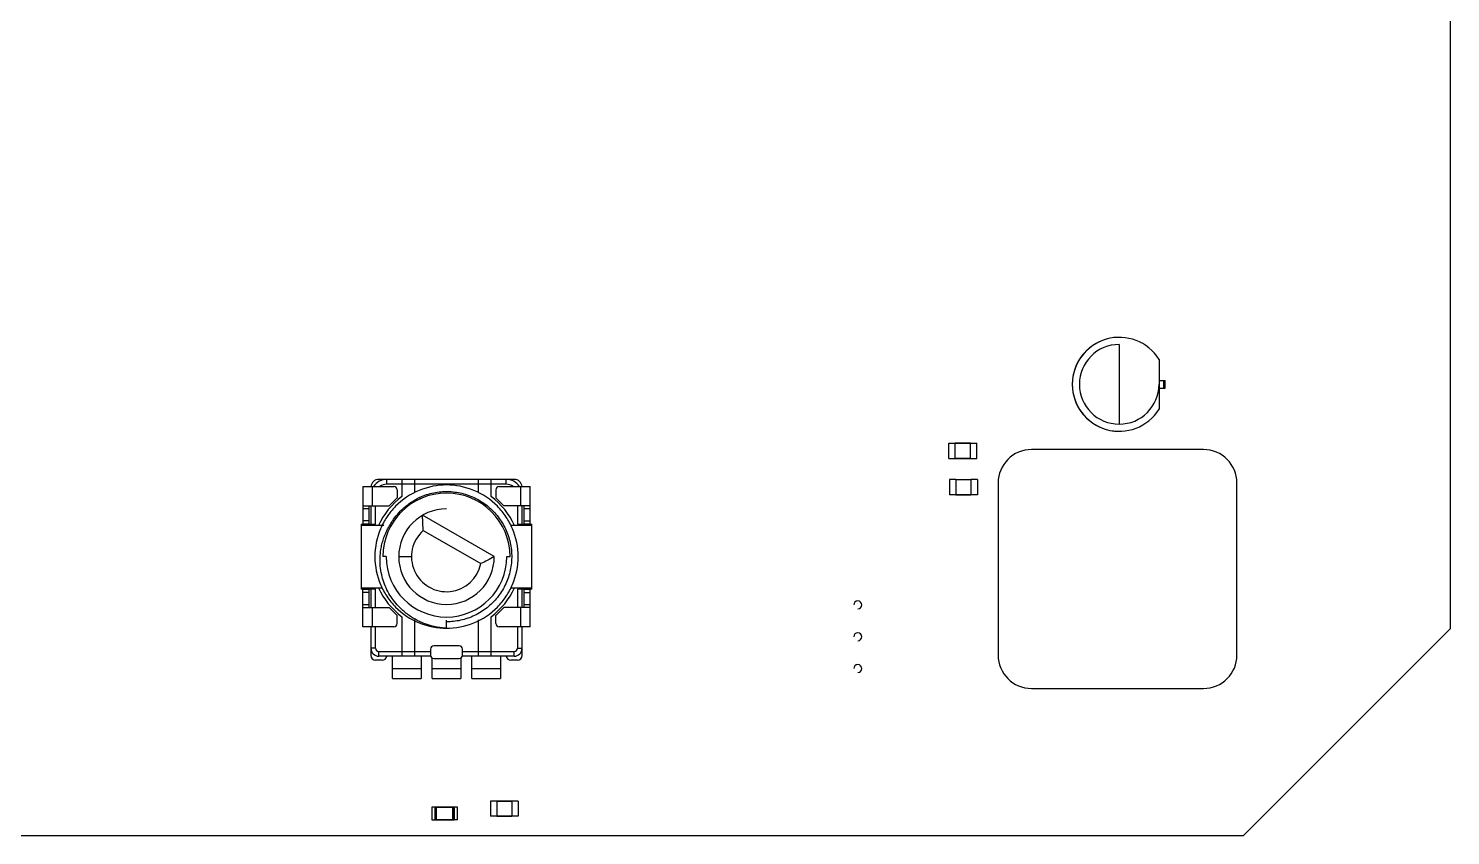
# Model space of a CAD drawing. Header units: millimetres. Extents: x -189 to 189, y -59 to 60.
# Drawn here: x 99.6 to 188.9, y -58.7 to -8.1 of the extents above; entities that cross this region are included whole.
import ezdxf

# ---------------------------------------------------------------- set-up
doc = ezdxf.new("R2010")
doc.units = ezdxf.units.MM

msp = doc.modelspace()

# ---------------------------------------------------------------- linework, layer by layer
at = {"color": 7, "linetype": 'Continuous', "lineweight": 25}
for p, q in [((188.912, -45.735), (188.912, 45.74)), ((168.104, -27.449), (168.104, -27.449)), ((170.604, -28.833), (170.604, -31.965)), ((170.604, -30.149), (170.994, -30.149)), ((170.894, -30.149), (170.894, -30.649)), ((170.994, -30.649), (170.994, -30.149)), ((165.154, -30.399), (165.154, -30.399)), ((165.604, -30.399), (165.604, -30.399)), ((170.604, -30.649), (170.994, -30.649)), ((168.104, -33.349), (168.104, -33.349)), ((157.404, -35.049), (157.404, -34.099)), ((157.404, -34.099), (157.804, -34.099)), ((157.804, -35.049), (157.804, -34.099)), ((158.754, -34.1), (157.804, -34.1)), ((157.804, -34.101), (158.754, -34.101)), ((158.754, -34.099), (159.154, -34.099)), ((158.754, -35.049), (158.754, -34.099)), ((159.154, -35.049), (159.154, -34.099)), ((173.4, -34.498), (162.6, -34.498)), ((157.404, -35.049), (157.804, -35.049)), ((157.804, -35.048), (158.754, -35.048)), ((158.754, -35.048), (157.804, -35.048)), ((158.754, -35.049), (159.154, -35.049)), ((130.104, -36.371), (121.604, -36.371)), ((122.104, -36.671), (122.104, -36.371)), ((123.054, -36.371), (123.054, -37.447)), ((123.854, -36.371), (123.854, -37.19)), ((127.854, -37.19), (127.854, -36.371)), ((128.654, -37.447), (128.654, -36.371)), ((129.604, -36.671), (129.604, -36.371)), ((157.443, -36.385), (157.443, -37.335)), ((157.843, -36.385), (157.443, -36.385)), ((157.843, -36.385), (157.843, -37.335)), ((157.843, -36.386), (158.793, -36.386)), ((158.793, -36.387), (157.843, -36.387)), ((158.793, -36.385), (158.793, -37.335)), ((159.193, -36.385), (158.793, -36.385)), ((159.193, -36.385), (159.193, -37.335)), ((160.5, -36.598), (160.5, -47.398)), ((175.5, -47.398), (175.5, -36.598)), ((120.604, -36.821), (122.554, -36.821)), ((120.604, -36.821), (120.604, -39.171)), ((121.204, -38.021), (121.204, -36.821)), ((129.604, -36.671), (122.104, -36.671)), ((122.754, -37.021), (122.754, -37.521)), ((124.215, -37.584), (124.172, -37.489)), ((128.954, -37.021), (128.954, -37.521)), ((129.154, -36.821), (131.104, -36.821)), ((130.504, -36.821), (130.504, -38.021)), ((131.104, -39.171), (131.104, -36.821)), ((157.843, -37.335), (157.443, -37.335)), ((158.793, -37.334), (157.843, -37.334)), ((157.843, -37.334), (158.793, -37.334)), ((159.193, -37.335), (158.793, -37.335)), ((120.604, -38.021), (122.254, -38.021)), ((121.004, -38.221), (120.604, -38.221)), ((121.004, -39.166), (121.004, -38.021)), ((121.104, -38.021), (121.104, -39.171)), ((121.404, -39.171), (121.404, -38.021)), ((122.754, -37.521), (122.254, -38.021)), ((129.454, -38.021), (128.954, -37.521)), ((131.104, -38.021), (129.454, -38.021)), ((130.304, -38.021), (130.304, -39.171)), ((130.604, -39.171), (130.604, -38.021)), ((130.704, -38.021), (130.704, -39.166)), ((131.104, -38.221), (130.704, -38.221)), ((120.504, -39.171), (120.504, -43.271)), ((120.504, -39.171), (121.404, -39.171)), ((121.927, -39.271), (120.504, -39.271)), ((121.004, -38.966), (120.604, -38.966)), ((120.604, -39.166), (121.004, -39.166)), ((128.854, -41.221), (124.354, -38.623)), ((131.204, -39.271), (129.889, -39.271)), ((130.304, -39.171), (131.204, -39.171)), ((130.704, -38.966), (131.104, -38.966)), ((130.704, -39.166), (131.104, -39.166)), ((131.204, -43.271), (131.204, -39.171)), ((124.398, -39.572), (128.011, -41.658)), ((122.064, -41.221), (121.864, -41.221)), ((122.854, -41.221), (123.654, -41.221)), ((129.644, -41.221), (129.844, -41.221)), ((120.504, -43.171), (121.805, -43.171)), ((121.404, -43.271), (120.504, -43.271)), ((120.604, -45.621), (120.604, -43.271)), ((121.004, -43.276), (120.604, -43.276)), ((121.004, -43.476), (120.604, -43.476)), ((121.004, -44.421), (121.004, -43.276)), ((121.104, -43.271), (121.104, -44.421)), ((121.404, -44.421), (121.404, -43.271)), ((129.864, -43.171), (131.204, -43.171)), ((130.304, -43.271), (130.304, -44.421)), ((131.204, -43.271), (130.304, -43.271)), ((130.604, -44.421), (130.604, -43.271)), ((131.104, -43.276), (130.704, -43.276)), ((130.704, -43.276), (130.704, -44.421)), ((130.704, -43.476), (131.104, -43.476)), ((131.104, -45.621), (131.104, -43.271)), ((120.604, -44.221), (121.004, -44.221)), ((120.604, -44.421), (122.254, -44.421)), ((121.204, -45.621), (121.204, -44.421)), ((122.254, -44.421), (122.754, -44.921)), ((128.954, -44.921), (129.454, -44.421)), ((131.104, -44.421), (129.454, -44.421)), ((130.504, -44.421), (130.504, -45.621)), ((130.704, -44.221), (131.104, -44.221)), ((151.46, -44.138), (151.46, -44.138)), ((151.907, -44.362), (151.907, -44.362)), ((151.934, -44.25), (151.934, -44.25)), ((122.754, -45.421), (122.754, -44.921)), ((123.054, -44.996), (123.054, -47.471)), ((123.854, -45.19), (123.854, -47.471)), ((125.854, -45.721), (125.854, -45.211)), ((127.854, -47.471), (127.854, -45.19)), ((128.654, -47.471), (128.654, -44.996)), ((128.954, -45.421), (128.954, -44.921)), ((122.554, -45.621), (120.604, -45.621)), ((121.104, -45.621), (121.104, -47.421)), ((121.404, -46.971), (121.404, -45.621)), ((131.104, -45.621), (129.154, -45.621)), ((130.304, -45.621), (130.304, -46.971)), ((130.604, -47.421), (130.604, -45.621)), ((151.46, -46.138), (151.46, -46.138)), ((151.907, -46.362), (151.907, -46.362)), ((151.934, -46.25), (151.934, -46.25)), ((175.912, -58.735), (188.912, -45.735)), ((121.404, -46.971), (121.104, -46.971)), ((121.604, -47.171), (124.854, -47.171)), ((121.604, -47.471), (121.604, -47.171)), ((124.854, -47.021), (124.854, -47.421)), ((126.654, -46.821), (125.054, -46.821)), ((126.854, -47.421), (126.854, -47.021)), ((126.854, -47.171), (130.104, -47.171)), ((130.104, -47.471), (130.104, -47.171)), ((130.304, -46.971), (130.604, -46.971)), ((121.809, -47.721), (121.404, -47.721)), ((124.861, -47.471), (121.604, -47.471)), ((122.454, -48.871), (122.454, -47.471)), ((124.254, -47.471), (124.254, -48.871)), ((124.954, -48.871), (124.954, -47.595)), ((125.054, -47.621), (126.654, -47.621)), ((126.754, -47.595), (126.754, -48.871)), ((130.104, -47.471), (126.848, -47.471)), ((127.454, -48.871), (127.454, -47.471)), ((129.254, -47.471), (129.254, -48.871)), ((130.304, -47.721), (129.9, -47.721)), ((151.46, -48.138), (151.46, -48.138)), ((124.254, -48.271), (122.454, -48.271)), ((122.454, -48.871), (124.254, -48.871)), ((126.754, -48.271), (124.954, -48.271)), ((124.954, -48.871), (126.754, -48.871)), ((129.254, -48.271), (127.454, -48.271)), ((127.454, -48.871), (129.254, -48.871)), ((151.907, -48.362), (151.907, -48.362)), ((151.934, -48.25), (151.934, -48.25)), ((162.6, -49.498), (173.4, -49.498)), ((124.934, -56.943), (124.934, -57.743)), ((125.234, -56.943), (124.934, -56.943)), ((125.134, -57.743), (125.134, -56.943)), ((126.334, -56.944), (125.134, -56.944)), ((125.135, -56.945), (126.333, -56.945)), ((125.135, -57.741), (125.135, -56.945)), ((125.18, -56.945), (125.18, -57.741)), ((125.23, -57.741), (125.23, -56.945)), ((125.234, -56.944), (125.234, -56.943)), ((126.534, -56.943), (126.234, -56.943)), ((126.234, -56.943), (126.234, -56.944)), ((126.239, -56.945), (126.239, -57.741)), ((126.289, -57.741), (126.289, -56.945)), ((126.333, -56.945), (126.333, -57.741)), ((126.334, -56.943), (126.334, -57.743)), ((126.534, -57.743), (126.534, -56.943)), ((128.614, -56.578), (128.614, -57.528)), ((129.014, -56.578), (128.614, -56.578)), ((129.014, -56.578), (129.014, -57.528)), ((129.014, -56.579), (129.964, -56.579)), ((129.964, -56.58), (129.014, -56.58)), ((129.964, -56.578), (129.964, -57.528)), ((130.364, -56.578), (129.964, -56.578)), ((130.364, -56.578), (130.364, -57.528)), ((124.934, -57.743), (125.234, -57.743)), ((125.134, -57.742), (126.334, -57.742)), ((126.333, -57.741), (125.135, -57.741)), ((125.234, -57.743), (125.234, -57.742)), ((126.234, -57.743), (126.234, -57.742)), ((126.534, -57.743), (126.234, -57.743)), ((129.014, -57.528), (128.614, -57.528)), ((129.964, -57.527), (129.014, -57.527)), ((129.014, -57.527), (129.964, -57.527)), ((130.364, -57.528), (129.964, -57.528)), ((-175.912, -58.735), (175.912, -58.735))]:
    msp.add_line(p, q, dxfattribs=at)
at = {"color": 7, "linetype": 'Continuous', "lineweight": 25, "flags": 128}
msp.add_lwpolyline([(168.104, -27.899), (168.104, -28.05), (168.104, -28.484), (168.104, -29.149), (168.104, -29.965), (168.104, -30.833), (168.104, -31.649), (168.104, -32.314), (168.104, -32.748), (168.104, -32.899)], dxfattribs=at)
at = {"color": 7, "linetype": 'Continuous', "lineweight": 25}
for centre, radius, start, end in [((168.104, -30.399), 2.95, 90, 270), ((168.104, -30.399), 2.95, 32.06379, 327.93622), ((168.104, -30.399), 2.5, 90, 0), ((168.104, -30.399), 2.5, 90, 270), ((162.6, -36.598), 2.1, 90, 180), ((173.4, -36.598), 2.1, 0, 90), ((121.604, -36.871), 0.5, 90, 174.26083), ((122.104, -37.371), 1, 90, 146.63299), ((129.604, -37.371), 1, 33.36701, 90), ((130.104, -36.871), 0.5, 5.73917, 90), ((125.854, -41.221), 4.7, 126.56574, 155.48738), ((122.104, -37.371), 0.7, 90, 128.21321), ((125.854, -41.221), 3.99, 0, 180), ((122.554, -37.021), 0.2, 360, 90), ((125.854, -41.221), 4.7, 24.51262, 53.43426), ((129.154, -37.021), 0.2, 90, 180), ((129.604, -37.371), 0.7, 51.78679, 90), ((125.854, -41.221), 3, 90, 0), ((125.854, -41.221), 2.2, 131.447, 348.553), ((125.854, -41.221), 3.79, 180, 0), ((125.854, -41.221), 4.7, 204.51262, 233.43426), ((125.854, -41.221), 4.7, 306.56574, 335.48738), ((151.684, -44.25), 0.25, 270, 180), ((122.554, -45.421), 0.2, 270, 360), ((129.154, -45.421), 0.2, 180, 270), ((151.684, -46.25), 0.25, 270, 180), ((121.604, -46.971), 0.5, 180, 270), ((121.604, -46.971), 0.2, 180, 270), ((125.054, -47.021), 0.2, 90, 180), ((126.654, -47.021), 0.2, 0, 90), ((130.104, -46.971), 0.2, 270, 360), ((130.104, -46.971), 0.5, 270, 360), ((121.404, -47.421), 0.3, 180, 270), ((121.809, -47.421), 0.3, 270, 350.40593), ((125.054, -47.421), 0.2, 180, 270), ((126.654, -47.421), 0.2, 270, 360), ((129.9, -47.421), 0.3, 189.59407, 270), ((130.304, -47.421), 0.3, 270, 0), ((151.684, -48.25), 0.25, 270, 180), ((162.6, -47.398), 2.1, 180, 270), ((173.4, -47.398), 2.1, 270, 0)]:
    msp.add_arc(centre, radius, start, end, dxfattribs=at)
for points, knots in [([(130.354, -41.221), (130.354, -40.619), (130.229, -40.018), (129.949, -39.349), (129.887, -39.22), (129.753, -38.97), (129.681, -38.85), (129.444, -38.493), (129.259, -38.264), (128.634, -37.633), (128.12, -37.287), (127.009, -36.831), (126.417, -36.721), (125.292, -36.721), (124.699, -36.831), (123.589, -37.287), (123.075, -37.633), (122.449, -38.264), (122.265, -38.493), (122.028, -38.85), (121.956, -38.97), (121.822, -39.22), (121.76, -39.349), (121.48, -40.018), (121.354, -40.619), (121.354, -41.221)], [0, 0, 0, 0, 0.125, 0.125, 0.15625, 0.15625, 0.1875, 0.1875, 0.25, 0.25, 0.375, 0.375, 0.5, 0.5, 0.625, 0.625, 0.75, 0.75, 0.8125, 0.8125, 0.84375, 0.84375, 0.875, 0.875, 1, 1, 1, 1]), ([(122.022, -39.781), (122.048, -39.722), (122.111, -39.58), (122.232, -39.34), (122.376, -39.095), (122.59, -38.782), (122.837, -38.482), (123.123, -38.202), (123.437, -37.937), (123.779, -37.699), (124.062, -37.548), (124.172, -37.489)], [0, 0, 0, 0, 0.061016, 0.145066, 0.251233, 0.325596, 0.499657, 0.612852, 0.699935, 0.883161, 1, 1, 1, 1]), ([(124.172, -37.489), (124.455, -37.361), (124.751, -37.267), (125.197, -37.178), (125.346, -37.156), (125.642, -37.13), (125.788, -37.125), (126.226, -37.134), (126.525, -37.171), (127.118, -37.316), (127.411, -37.422), (127.968, -37.701), (128.231, -37.873), (128.706, -38.268), (128.919, -38.491), (129.193, -38.847), (129.277, -38.97), (129.428, -39.22), (129.497, -39.348), (129.686, -39.751), (129.786, -40.04), (129.919, -40.641), (129.951, -40.953), (129.945, -41.575), (129.906, -41.886), (129.761, -42.483), (129.656, -42.769), (129.46, -43.166), (129.389, -43.292), (129.232, -43.54), (129.145, -43.661), (128.863, -44.014), (128.645, -44.233), (128.161, -44.618), (127.894, -44.785), (127.333, -45.052), (127.038, -45.152), (126.444, -45.284), (126.145, -45.315), (125.854, -45.315)], [0, 0, 0, 0, 0.0625, 0.0625, 0.09375, 0.09375, 0.125, 0.125, 0.1875, 0.1875, 0.25, 0.25, 0.3125, 0.3125, 0.375, 0.375, 0.40625, 0.40625, 0.4375, 0.4375, 0.5, 0.5, 0.5625, 0.5625, 0.625, 0.625, 0.6875, 0.6875, 0.71875, 0.71875, 0.75, 0.75, 0.8125, 0.8125, 0.875, 0.875, 0.9375, 0.9375, 1, 1, 1, 1]), ([(124.398, -39.572), (124.391, -39.5), (124.378, -39.351), (124.364, -39.121), (124.356, -38.876), (124.355, -38.709), (124.354, -38.623)], [0, 0, 0, 0, 0.225725, 0.467647, 0.725757, 1, 1, 1, 1]), ([(125.854, -45.716), (125.788, -45.713), (125.649, -45.705), (125.433, -45.68), (125.201, -45.642), (124.956, -45.587), (124.697, -45.513), (124.428, -45.418), (124.151, -45.298), (123.764, -45.097), (123.388, -44.843), (122.986, -44.495), (122.669, -44.158), (122.36, -43.74), (122.107, -43.302), (121.91, -42.836), (121.766, -42.337), (121.685, -41.822), (121.67, -41.289), (121.716, -40.828), (121.797, -40.434), (121.892, -40.101), (121.979, -39.888), (122.022, -39.781)], [0, 0, 0, 0, 0.02415, 0.050337, 0.078581, 0.108889, 0.141255, 0.175654, 0.212038, 0.250332, 0.333167, 0.375422, 0.442221, 0.500337, 0.562692, 0.624892, 0.68274, 0.749962, 0.813021, 0.875067, 0.916844, 0.958538, 1, 1, 1, 1]), ([(121.354, -41.221), (121.354, -41.824), (121.48, -42.425), (121.76, -43.094), (121.822, -43.223), (121.956, -43.473), (122.028, -43.593), (122.265, -43.95), (122.449, -44.179), (123.075, -44.81), (123.589, -45.156), (124.699, -45.612), (125.292, -45.721), (125.854, -45.721)], [0, 0, 0, 0, 0.25, 0.25, 0.3125, 0.3125, 0.375, 0.375, 0.5, 0.5, 0.75, 0.75, 1, 1, 1, 1]), ([(125.854, -45.721), (126.417, -45.721), (127.009, -45.612), (128.12, -45.156), (128.634, -44.81), (129.259, -44.179), (129.444, -43.95), (129.681, -43.593), (129.753, -43.473), (129.887, -43.223), (129.949, -43.094), (130.229, -42.425), (130.354, -41.824), (130.354, -41.221)], [0, 0, 0, 0, 0.25, 0.25, 0.5, 0.5, 0.625, 0.625, 0.6875, 0.6875, 0.75, 0.75, 1, 1, 1, 1]), ([(128.854, -41.221), (128.709, -41.304), (128.436, -41.458), (128.146, -41.594), (128.011, -41.658)], [0, 0, 0, 0, 0.532356, 1, 1, 1, 1])]:
    msp.add_open_spline(points, degree=3, knots=knots, dxfattribs=at)

doc.saveas('drawing.dxf')
